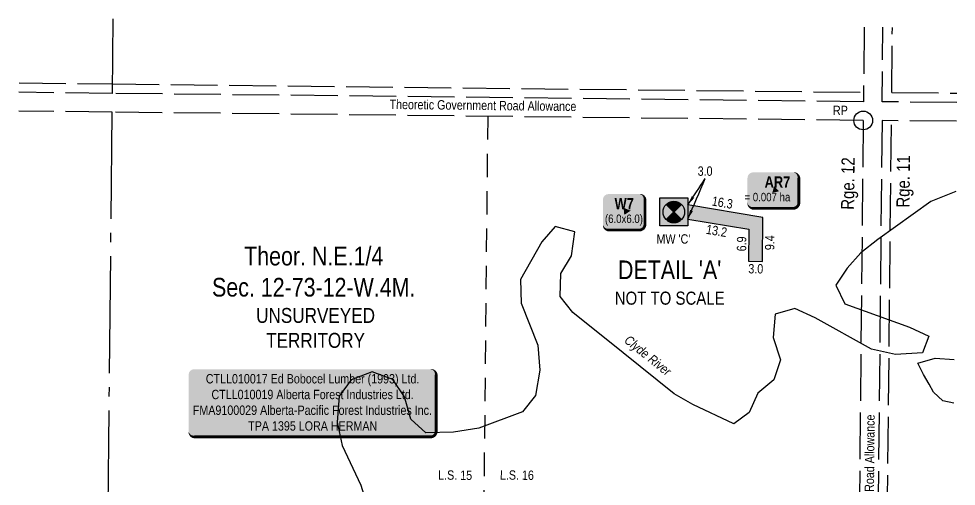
# Model space of a CAD drawing. Extents: x 454725 to 458590, y 6129211 to 6130225.
# Drawn here: x 454733 to 455736, y 6129725 to 6130225 of the extents above; entities that cross this region are included whole.
import ezdxf
from ezdxf.enums import TextEntityAlignment as Align

# ---------------------------------------------------------------- set-up
doc = ezdxf.new("R2010")
doc.units = 0
doc.header["$LTSCALE"] = 5
for name, pattern in [('foc-LSD', [8, 5, -3]), ('foc-QUARTERLINE', [33, 25, -3, 2, -3]), ('foc-UNSURVEYED', [12.5, 10, -2.5])]:
    doc.linetypes.add(name, pattern=pattern)
for name, color, linetype in [('35', 37, 'Continuous'), ('C-SYMBOL', 7, 'Continuous'), ('D-TXT', 6, 'Continuous'), ('DETAIL-T', 7, 'Continuous'), ('L-QSEC', 8, 'foc-QUARTERLINE'), ('L-ROAD-T', 7, 'Continuous'), ('L-SECLBL', 7, 'Continuous'), ('L-SECTION-LSD', 7, 'foc-LSD'), ('L-UNS-T', 3, 'Continuous'), ('L-USEC', 7, 'foc-UNSURVEYED'), ('P-TEMP-BLOCKS', 250, 'Continuous'), ('P-TEMP-BLUE', 146, 'Continuous'), ('P-TEMP-BLUE-T', 146, 'Continuous'), ('T-WATER', 160, 'Continuous'), ('T-WATER-T', 170, 'Continuous'), ('WETLAND', 143, 'Continuous')]:
    doc.layers.add(name, color=color, linetype=linetype)
doc.layers.add('P-TEMP-BLUE-H', color=7, linetype='Continuous', true_color=0x99e6ff)
doc.styles.add('100L', font='ARIALN.TTF', dxfattribs={"height": 11})
doc.styles.add('175L', font='ARIALN.TTF', dxfattribs={"height": 20})
doc.styles.add('80', font='ARIALN.TTF', dxfattribs={"height": 10})
doc.styles.add('80CG', font='ARIALN.TTF', dxfattribs={"height": 10})
doc.styles.add('80L', font='ARIALN.TTF', dxfattribs={"height": 10})
doc.styles.add('BOLD', font='ARIALNB.TTF')
doc.styles.add('foc-LtypeFont', font='ARIALN.TTF', dxfattribs={"height": 7.35})
doc.linetypes.add('foc-TOPO-flowdirection-NOLINE', pattern='A,0,[">",foc-LtypeFont,S=0.3,R=0,X=0,Y=-0.945],-20,[">",foc-LtypeFont,S=0.3,R=0,X=0,Y=-0.945],0', length=20)
doc.dimstyles.new('Compass 5 000', dxfattribs={"dimscale": 5, "dimtxt": 9, "dimasz": 2, "dimexe": 0.2, "dimexo": 0.0625, "dimgap": 0.5, "dimtad": 0, "dimtih": 1, "dimtoh": 1, "dimzin": 0, "dimdsep": 46, "dimtxsty": '80CG', "dimcen": 0.1, "dimse1": 1, "dimse2": 1, "dimclrd": 256, "dimclrt": 256, "dimaunit": 1, "dimadec": 4, "dimazin": 0, "dimtfac": 0.06, "dimtofl": 0, "dimtmove": 0, "dimatfit": 1, "dimfxl": 0.2, "dimtolj": 1, "dimtzin": 0, "dimlwd": -1, "dimarcsym": 0})

# ---------------------------------------------------------------- blocks, each defined once
blk = doc.blocks.new('*U366')
h = blk.add_hatch(color=255)
edge = h.paths.add_edge_path()
edge.add_line((-126.5, -37), (126.5, -37))
edge.add_arc((126.5, -31), 6, 270, 360)
edge.add_line((132.5, -31), (132.5, 29.5))
edge.add_arc((126.5, 29.5), 6, 0, 90)
edge.add_line((126.5, 35.5), (-126.5, 35.5))
edge.add_arc((-126.5, 29.5), 6, 90, 180)
edge.add_line((-132.5, 29.5), (-132.5, -31))
edge.add_arc((-126.5, -31), 6, 180, 270)
at = {"color": 44, "flags": 128}
blk.add_lwpolyline([(-126.5, -37, 3, 3, 0), (126.5, -37, 3, 3, 0.414214), (132.5, -31, 3, 3, 0), (132.5, 29.5, 3, 0, 0.414214), (126.5, 35.5, 0, 0, 0), (-126.5, 35.5, 0, 0, 0.414214), (-132.5, 29.5, 0, 0, 0), (-132.5, -31, 0, 3, 0.414214)], format="xyseb", close=True, dxfattribs=at)
at = {"color": 44, "style": '80'}
blk.add_attdef('ENTER_TEXT_001', (-36, -5), '', height=10, dxfattribs=at)
blk = doc.blocks.new('RP')
at = {"layer": '35', "color": 3}
blk.add_circle((0, 0), 10, dxfattribs=at)
at = {"layer": '35', "color": 3, "style": '80'}
blk.add_attdef('RP_001', (-32.4, 5.8), '', height=10, dxfattribs=at)
blk = doc.blocks.new('*X372')
at = {"color": 0}
for p, q in [((102.68, -2061.09), (108.25, -2061.09)), ((102.92, -2060.94), (108.01, -2060.94)), ((103.18, -2060.78), (107.75, -2060.78)), ((103.5, -2060.62), (107.43, -2060.62)), ((103.89, -2060.47), (107.03, -2060.47)), ((104.45, -2060.31), (106.48, -2060.31)), ((102.12, -2061.56), (108.81, -2061.56)), ((102.18, -2061.72), (108.75, -2061.72)), ((102.29, -2061.41), (108.64, -2061.41)), ((102.33, -2061.87), (108.59, -2061.87)), ((102.47, -2061.25), (108.45, -2061.25)), ((102.49, -2062.03), (108.44, -2062.03)), ((102.65, -2062.19), (108.28, -2062.19)), ((102.8, -2062.34), (108.13, -2062.34)), ((102.96, -2062.5), (107.97, -2062.5)), ((103.12, -2062.66), (107.81, -2062.66)), ((103.27, -2062.81), (107.66, -2062.81)), ((103.43, -2062.97), (107.5, -2062.97)), ((103.58, -2063.12), (107.34, -2063.12)), ((103.74, -2063.28), (107.19, -2063.28)), ((103.9, -2063.44), (107.03, -2063.44)), ((104.05, -2063.59), (106.88, -2063.59)), ((104.21, -2063.75), (106.72, -2063.75)), ((104.37, -2063.91), (106.56, -2063.91)), ((104.52, -2064.06), (106.41, -2064.06)), ((104.68, -2064.22), (106.25, -2064.22)), ((104.83, -2064.37), (106.09, -2064.37)), ((104.99, -2064.53), (105.94, -2064.53)), ((105.15, -2064.69), (105.78, -2064.69)), ((105.16, -2065.31), (105.77, -2065.31)), ((105.3, -2064.84), (105.63, -2064.84)), ((105.31, -2065.16), (105.62, -2065.16)), ((102.11, -2068.44), (108.82, -2068.44)), ((102.19, -2068.28), (108.74, -2068.28)), ((102.28, -2068.59), (108.65, -2068.59)), ((102.34, -2068.12), (108.58, -2068.12)), ((102.46, -2068.75), (108.47, -2068.75)), ((102.5, -2067.97), (108.43, -2067.97)), ((102.66, -2067.81), (108.27, -2067.81)), ((102.67, -2068.91), (108.26, -2068.91)), ((102.81, -2067.66), (108.12, -2067.66)), ((102.9, -2069.06), (108.03, -2069.06)), ((102.97, -2067.5), (107.96, -2067.5)), ((103.13, -2067.34), (107.8, -2067.34)), ((103.17, -2069.22), (107.76, -2069.22)), ((103.28, -2067.19), (107.65, -2067.19)), ((103.44, -2067.03), (107.49, -2067.03)), ((103.48, -2069.37), (107.45, -2069.37)), ((103.59, -2066.87), (107.33, -2066.87)), ((103.75, -2066.72), (107.18, -2066.72)), ((103.87, -2069.53), (107.06, -2069.53)), ((103.91, -2066.56), (107.02, -2066.56)), ((104.06, -2066.41), (106.87, -2066.41)), ((104.22, -2066.25), (106.71, -2066.25)), ((104.38, -2066.09), (106.55, -2066.09)), ((104.53, -2065.94), (106.4, -2065.94)), ((104.69, -2065.78), (106.24, -2065.78)), ((104.84, -2065.62), (106.08, -2065.62)), ((105, -2065.47), (105.93, -2065.47)), ((104.41, -2069.69), (106.52, -2069.69))]:
    blk.add_line(p, q, dxfattribs=at)
blk = doc.blocks.new('Pile')
h = blk.add_hatch(color=255)
h.dxf.hatch_style = 1
edge = h.paths.add_edge_path()
edge.add_arc((0, 0), 0.868, 0, 360)
at = {"color": 224}
for p, q in [((0.543, -0.543), (-0.543, 0.543)), ((-0.543, -0.543), (0.543, 0.543))]:
    blk.add_line(p, q, dxfattribs=at)
blk.add_circle((0, 0), 0.768, dxfattribs=at)
at = {"color": 224, "xscale": 0.16, "yscale": 0.16, "zscale": 0.16}
blk.add_blockref('*X372', (-16.874, 330.401), dxfattribs=at)
blk = doc.blocks.new('*U378')
at = {"true_color": 0x99e6ff}
h = blk.add_hatch(color=141, dxfattribs=at)
edge = h.paths.add_edge_path()
edge.add_line((-21.5, -20), (21.5, -20))
edge.add_arc((21.5, -14), 6, 270, 360)
edge.add_line((27.5, -14), (27.5, 12.5))
edge.add_arc((21.5, 12.5), 6, 0, 90)
edge.add_line((21.5, 18.5), (-21.5, 18.5))
edge.add_arc((-21.5, 12.5), 6, 90, 180)
edge.add_line((-27.5, 12.5), (-27.5, -14))
edge.add_arc((-21.5, -14), 6, 180, 270)
at = {"color": 250, "flags": 128}
blk.add_lwpolyline([(-21.5, -20, 3, 3, 0), (21.5, -20, 3, 3, 0.414214), (27.5, -14, 3, 3, 0), (27.5, 12.5, 3, 0, 0.414214), (21.5, 18.5, 0, 0, 0), (-21.5, 18.5, 0, 0, 0.414214), (-27.5, 12.5, 0, 0, 0), (-27.5, -14, 0, 3, 0.414214)], format="xyseb", close=True, dxfattribs=at)
at = {"flags": 128}
blk.add_lwpolyline([(6.4, -1.7, 0, 7.5, 0), (0, 0, 0, 0, 0)], format="xyseb", dxfattribs=at)
at = {"color": 250}
for tag, p, height, style in [('TEMP_AREA_W1_001', (-9.2, 2.2), 12, 'BOLD'), ('ENTER_TEXT_001', (-30.7, -12.5), 9, '80')]:
    blk.add_attdef(tag, p, '', height=height, dxfattribs=dict(at, style=style))
blk = doc.blocks.new('*U461')
at = {"true_color": 0x99e6ff}
h = blk.add_hatch(color=141, dxfattribs=at)
edge = h.paths.add_edge_path()
edge.add_line((-16.5, -20), (16.5, -20))
edge.add_arc((16.5, -14), 6, 270, 360)
edge.add_line((22.5, -14), (22.5, 12.5))
edge.add_arc((16.5, 12.5), 6, 0, 90)
edge.add_line((16.5, 18.5), (-16.5, 18.5))
edge.add_arc((-16.5, 12.5), 6, 90, 180)
edge.add_line((-22.5, 12.5), (-22.5, -14))
edge.add_arc((-16.5, -14), 6, 180, 270)
at = {"color": 250, "flags": 128}
blk.add_lwpolyline([(-16.5, -20, 3, 3, 0), (16.5, -20, 3, 3, 0.414214), (22.5, -14, 3, 3, 0), (22.5, 12.5, 3, 0, 0.414214), (16.5, 18.5, 0, 0, 0), (-16.5, 18.5, 0, 0, 0.414214), (-22.5, 12.5, 0, 0, 0), (-22.5, -14, 0, 3, 0.414214)], format="xyseb", close=True, dxfattribs=at)
at = {"flags": 128}
blk.add_lwpolyline([(7.3, 0.7, 0, 7.5, 0), (0, 0, 0, 0, 0)], format="xyseb", dxfattribs=at)
at = {"color": 250}
for tag, p, height, style in [('TEMP_AREA_W1_001', (-9.2, 2.2), 12, 'BOLD'), ('ENTER_TEXT_001', (-30.7, -12.5), 9, '80')]:
    blk.add_attdef(tag, p, '', height=height, dxfattribs=dict(at, style=style))

msp = doc.modelspace()

# ---------------------------------------------------------------- hatches: boundary and pattern name
at = {"layer": 'P-TEMP-BLUE-H'}
h = msp.add_hatch(color=256, dxfattribs=at)
h.dxf.hatch_style = 1
h.paths.add_polyline_path([(455418.765, 6130033.396), (455448.75, 6130033.396), (455448.75, 6130003.41), (455418.765, 6130003.41)])
h = msp.add_hatch(color=256, dxfattribs=at)
h.dxf.hatch_style = 1
h.paths.add_polyline_path([(455448.75, 6130010.803), (455513.922, 6129999.938), (455513.667, 6129965.571), (455528.659, 6129965.46), (455529.01, 6130012.622), (455448.75, 6130026.003)])

# ---------------------------------------------------------------- linework, layer by layer
at = {"layer": 'L-QSEC', "flags": 128}
for points in [[(454833.065, 6130145.34), (454833.88, 6130225.182)], [(454824.956, 6129350.976), (454832.859, 6130125.234)], [(454832.859, 6130125.234), (454832.859, 6130125.236)]]:
    msp.add_lwpolyline(points, dxfattribs=at)
at = {"layer": 'L-SECTION-LSD', "flags": 128}
msp.add_lwpolyline([(455234.605, 6130120.769), (455226.47, 6129316.526)], dxfattribs=at)
at = {"layer": 'L-USEC', "flags": 128}
for points in [[(455637.369, 6130216.251), (455636.573, 6130136.409)], [(455736.499, 6130135.518), (455656.656, 6130136.23), (455657.456, 6130216.028)], [(455666.811, 6130146.193), (455667.509, 6130215.916)], [(454733.221, 6130156.505), (454833.167, 6130155.394), (454833.174, 6130155.394)], [(454833.172, 6130155.394), (455636.651, 6130146.463)], [(454833.083, 6130145.34), (454833.083, 6130145.34), (454733.118, 6130146.451)], [(455636.573, 6130136.409), (454833.084, 6130145.34)], [(455666.811, 6130146.193), (455736.6, 6130145.571)], [(454832.861, 6130125.234), (454832.859, 6130125.234), (454732.913, 6130126.345)], [(455636.349, 6130116.303), (454832.861, 6130125.234)], [(455636.349, 6130116.303), (455632.318, 6129714.181), (455628.288, 6129312.059)], [(455656.456, 6130116.102), (455652.424, 6129713.98), (455648.394, 6129311.858)], [(455736.297, 6130115.394), (455656.456, 6130116.102)], [(455658.447, 6129311.79), (455662.478, 6129713.913), (455666.509, 6130116.034)]]:
    msp.add_lwpolyline(points, dxfattribs=at)
at = {"layer": 'P-TEMP-BLUE'}
for points in [[(455418.765, 6130033.396), (455448.75, 6130033.396), (455448.75, 6130003.41), (455418.765, 6130003.41)], [(455448.75, 6130010.803), (455513.922, 6129999.938), (455513.667, 6129965.571), (455528.659, 6129965.46), (455529.01, 6130012.622), (455448.75, 6130026.003)]]:
    msp.add_lwpolyline(points, close=True, dxfattribs=at)
at = {"layer": 'WETLAND'}
msp.add_lwpolyline([(455733.273, 6129813.719), (455721.368, 6129816.373), (455711.473, 6129825.37), (455707.015, 6129834.055), (455700.665, 6129844.336), (455694.922, 6129856.564), (455713.483, 6129862.042), (455733.743, 6129860.52)], dxfattribs=at)

# ---------------------------------------------------------------- block references
at = {"xscale": 14.99284499999999, "yscale": 14.99284499999999, "zscale": 14.99284499999999}
msp.add_blockref('Pile', (455433.757, 6130018.403), dxfattribs=at)
at = {"layer": '35', "color": 6, "xscale": 0.9995229999999999, "yscale": 0.9995229999999999, "zscale": 0.9995229999999999}
msp.add_blockref('RP', (455636.349, 6130116.303), dxfattribs=at).add_auto_attribs({'RP_001': 'RP'})
at = {"layer": 'L-SECLBL'}
ref = msp.add_blockref('*U366', (455047.081, 6129814.624), dxfattribs=dict(at, xscale=0.9995229999999999, yscale=0.9995229999999999, zscale=0.9995229999999999))
ref.add_attrib('ENTER_TEXT_001', 'CTLL010017 Ed Bobocel Lumber (1993) Ltd.', (454933.036, 6129834.873), dxfattribs={"layer": '0', "color": 44, "height": 9.99523, "style": '80'})
ref.add_attrib('ENTER_TEXT_002', 'CTLL010019 Alberta Forest Industries Ltd.', (454939.087, 6129818.037), dxfattribs={"layer": '0', "color": 44, "height": 9.99523, "style": '80'})
ref.add_attrib('ENTER_TEXT_003', 'FMA9100029 Alberta-Pacific Forest Industries Inc.', (454919.157, 6129801.208), dxfattribs={"layer": '0', "color": 44, "height": 9.99523, "style": '80'})
ref.add_attrib('ENTER_TEXT_004', 'TPA 1395 LORA HERMAN', (454978.379, 6129784.372), dxfattribs={"layer": '0', "color": 44, "height": 9.99523, "style": '80'})
at = {"layer": 'P-TEMP-BLOCKS', "xscale": 0.9995229999999999, "yscale": 0.9995229999999999, "zscale": 0.9995229999999999}
msp.add_blockref('*U378', (455540.038, 6130042.293), dxfattribs=at).add_auto_attribs({'TEMP_AREA_W1_001': 'AR7', 'ENTER_TEXT_001': '= 0.007 ha'})
at = {"layer": 'P-TEMP-BLOCKS'}
ref = msp.add_blockref('*U461', (455380.369, 6130019.049), dxfattribs=dict(at, xscale=0.9995229999999999, yscale=0.9995229999999999, zscale=0.9995229999999999))
ref.add_attrib('TEMP_AREA_W1_001', 'W7', (455370.35, 6130021.313), dxfattribs={"layer": '0', "color": 250, "height": 11.9943, "style": 'BOLD'})
ref.add_attrib('ENTER_TEXT_001', '(6.0x6.0)', (455360.036, 6130006.585), dxfattribs={"layer": '0', "color": 250, "height": 8.9957, "style": '80'})

# ---------------------------------------------------------------- texts
at = {"layer": 'C-SYMBOL', "color": 3, "insert": (455048.493, 6129981.171), "char_height": 19.99046, "width": 215.88142, "attachment_point": 2, "style": '175L'}
msp.add_mtext('Theor. N.E.1/4\\PSec. 12-73-12-W.4M.', dxfattribs=at)
at = {"layer": 'D-TXT', "color": 3, "char_height": 13.9933, "attachment_point": 1, "rotation": 89.425605, "style": '80L'}
for s, insert in [('Rge. 12', (455612.621, 6130020.838)), ('Rge. 11', (455671.85, 6130023.104))]:
    msp.add_mtext_dynamic_manual_height_columns(s, width=73.72007, gutter_width=47.477, heights=[0], dxfattribs=dict(at, insert=insert))
at = {"layer": 'DETAIL-T', "color": 3, "insert": (455429.284, 6129942.693), "char_height": 19.99046, "width": 116.9191, "attachment_point": 5, "style": '80CG'}
msp.add_mtext("DETAIL 'A'\\P{\\H0.7x;NOT TO SCALE}", dxfattribs=at)
at = {"layer": 'L-ROAD-T', "style": '80L'}
for rotation, p in [(359.363163, (455229.528, 6130132.511)), (89.425605, (455642.659, 6129701.648))]:
    msp.add_text('Theoretic Government Road Allowance', height=9.99523, rotation=rotation, dxfattribs=at).set_placement(p, align=Align.MIDDLE_CENTER)
at = {"layer": 'L-SECTION-LSD', "insert": (455247.781, 6129741.968), "char_height": 9.9952, "attachment_point": 1, "rotation": 359.363097, "style": '100L', "bg_fill": 3, "box_fill_scale": 1.5, "bg_fill_color": 256, "bg_fill_transparency": 0}
msp.add_mtext_dynamic_manual_height_columns('L.S. 16', width=36.92382, gutter_width=54.974, heights=[0], dxfattribs=at)
at = {"layer": 'L-UNS-T', "color": 3, "insert": (455050.464, 6129894.179), "char_height": 15.99237, "attachment_point": 5, "style": '80L'}
msp.add_mtext_dynamic_manual_height_columns('UNSURVEYED TERRITORY', width=126.35345, gutter_width=47.477, heights=[0], dxfattribs=at)
at = {"layer": 'P-TEMP-BLUE-T', "style": '80L'}
msp.add_text('3.0', height=9.9952, dxfattribs=at).set_placement((455459.234, 6130057.128))
for s, rotation, p in [('16.3', 350.534935, (455473.894, 6130025.38)), ('13.2', 350.534935, (455467.7, 6129995.116)), ('6.9', 89.573854, (455511.161, 6129976.214)), ('9.4', 89.573854, (455541.257, 6129977.501)), ('3.0', 359.573854, (455513.43, 6129952.664))]:
    msp.add_text(s, height=9.9952, rotation=rotation, dxfattribs=at).set_placement(p)
at = {"layer": 'T-WATER-T', "insert": (455385.707, 6129887.513), "char_height": 9.99523, "width": 60.26224, "attachment_point": 1, "rotation": 321.179775, "style": '80L'}
msp.add_mtext('\\pi0.56815;{\\fArial Narrow|b0|i1|c0|p34;Clyde River}', dxfattribs=at)

# ---------------------------------------------------------------- leaders
at = {"layer": 'P-TEMP-BLUE-T', "path_type": 1}
for points in [[(455448.75, 6130026.003), (455467.431, 6130054.136)], [(455448.75, 6130010.803), (455467.431, 6130054.136)]]:
    msp.add_leader(points, dimstyle='Compass 5 000', override={"dimgap": 0.5, "dimtad": 0}, dxfattribs=at)

# ---------------------------------------------------------------- next in the draw order: texts
at = {"layer": 'L-SECTION-LSD', "insert": (455179.854, 6129741.968), "char_height": 9.99523, "attachment_point": 1, "rotation": 359.363097, "style": '100L', "bg_fill": 3, "box_fill_scale": 1.5, "bg_fill_color": 256, "bg_fill_transparency": 0}
msp.add_mtext_dynamic_manual_height_columns('\\pi1.84492;L.S. 15', width=36.84186, gutter_width=54.974, heights=[0], dxfattribs=at)

# ---------------------------------------------------------------- next in the draw order: linework, layer by layer
at = {"layer": 'T-WATER', "linetype": 'foc-TOPO-flowdirection-NOLINE', "flags": 128}
msp.add_lwpolyline([(455735.544, 6130040.238), (455708.664, 6130029.526), (455651.933, 6129989.077), (455633.972, 6129974.527), (455619.212, 6129958.298), (455606.952, 6129939.929), (455616.741, 6129919.907), (455685.782, 6129894.976), (455706.693, 6129885.407), (455699.722, 6129867.716), (455670.772, 6129865.867), (455645.372, 6129871.608), (455584.841, 6129905.088), (455563.281, 6129915.17), (455542.13, 6129909.108), (455539.84, 6129884.059), (455547.75, 6129860.17), (455540.74, 6129838.56), (455523.619, 6129824.539), (455514.249, 6129803.889), (455497.839, 6129791.58), (455453.988, 6129812.269), (455434.238, 6129823.801), (455379.677, 6129867.701), (455325.567, 6129910.892), (455312.266, 6129927.823), (455312.728, 6129952.343), (455324.328, 6129971.562), (455327.717, 6129997.211), (455306.698, 6130002.651), (455292.467, 6129986.292), (455269.736, 6129946.222), (455270.526, 6129920.731), (455288.357, 6129875.772), (455290.455, 6129848.922), (455285.895, 6129821.824), (455271.675, 6129804.352), (455225.014, 6129787.045), (455198.164, 6129782.774), (455168.483, 6129782.033), (455152.324, 6129796.783), (455145.724, 6129820.413), (455133.063, 6129839.185), (455111.182, 6129847.175), (455088.482, 6129838.744), (455075.762, 6129821.284), (455073.681, 6129793.486), (455078.981, 6129768.476), (455099.021, 6129725.826), (455106.412, 6129701.807), (455110.412, 6129674.557), (455108.731, 6129645.717), (455101.871, 6129621.687), (455085.601, 6129608.255), (455075.81, 6129628.735), (455072.01, 6129654.865), (455052.531, 6129666.796), (455029.4, 6129674.517), (455012.22, 6129659.976), (455005.419, 6129636.207), (455004.859, 6129606.327), (455014.709, 6129585.057), (455036.019, 6129575.106), (455059.459, 6129568.106), (455080.83, 6129559.328), (455101.351, 6129548.126), (455115.691, 6129530.817), (455116.21, 6129506.885), (455103.04, 6129488.577), (455086.839, 6129474.756), (455065.509, 6129463.976), (455039.918, 6129457.178), (455018.268, 6129446.007), (455003.507, 6129430.637), (454991.517, 6129411.477), (454981.697, 6129390.05), (454979.697, 6129361.008), (454981.426, 6129330.608), (455001.176, 6129256.899), (455008.747, 6129234.118), (455016.062, 6129218.908)], dxfattribs=at)
at = {"layer": 'T-WATER', "flags": 128}
msp.add_lwpolyline([(455735.544, 6130040.238), (455708.664, 6130029.526), (455651.933, 6129989.077), (455633.972, 6129974.527), (455619.212, 6129958.298), (455606.952, 6129939.929), (455616.741, 6129919.907), (455685.782, 6129894.976), (455706.693, 6129885.407), (455699.722, 6129867.716), (455670.772, 6129865.867), (455645.372, 6129871.608), (455584.841, 6129905.088), (455563.281, 6129915.17), (455542.13, 6129909.108), (455539.84, 6129884.059), (455547.75, 6129860.17), (455540.74, 6129838.56), (455523.619, 6129824.539), (455514.249, 6129803.889), (455497.839, 6129791.58), (455453.988, 6129812.269), (455434.238, 6129823.801), (455379.677, 6129867.701), (455325.567, 6129910.892), (455312.266, 6129927.823), (455312.728, 6129952.343), (455324.328, 6129971.562), (455327.717, 6129997.211), (455306.698, 6130002.651), (455292.467, 6129986.292), (455269.736, 6129946.222), (455270.526, 6129920.731), (455288.357, 6129875.772), (455290.455, 6129848.922), (455285.895, 6129821.824), (455271.675, 6129804.352), (455225.014, 6129787.045), (455198.164, 6129782.774), (455168.483, 6129782.033), (455152.324, 6129796.783), (455145.724, 6129820.413), (455133.063, 6129839.185), (455111.182, 6129847.175), (455088.482, 6129838.744), (455075.762, 6129821.284), (455073.681, 6129793.486), (455078.981, 6129768.476), (455099.021, 6129725.826), (455106.412, 6129701.807)], dxfattribs=at)

# ---------------------------------------------------------------- next in the draw order: texts
at = {"color": 224, "insert": (455415.243, 6129994.561), "char_height": 9.9952, "attachment_point": 1, "rotation": 359.905776, "style": '80L', "bg_fill": 3, "box_fill_scale": 1.15, "bg_fill_color": 256, "bg_fill_transparency": 0}
msp.add_mtext_dynamic_manual_height_columns("MW 'C'", width=35.71733, gutter_width=112.496, heights=[0], dxfattribs=at)

doc.saveas('drawing.dxf')
